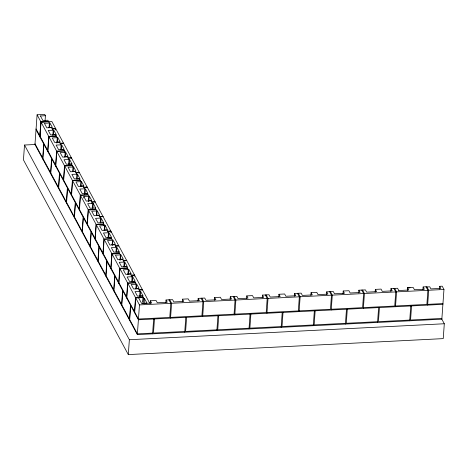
<?xml version="1.0" encoding="UTF-8"?>
<svg xmlns="http://www.w3.org/2000/svg" width="469" height="469" viewBox="0 0 469 469"><rect width="100%" height="100%" fill="white"/><g stroke="black" fill="none" stroke-linecap="round" stroke-linejoin="round"><path stroke-width="0.7" d="M35.363 144.481L24.517 145.027L23.45 159.894L128.289 354.587L443.24 338.618L444.301 323.757L441.569 318.686M45.088 120.445L45.429 115.72L44.719 114.413L37.092 114.799L34.958 144.499L137.335 334.62L441.839 319.178L443.967 289.479L442.191 286.178L439.729 286.307L439.535 289.004M39.771 136.608L40.838 121.758L48.067 121.389L48.266 121.758M39.871 136.79L40.938 121.94L48.565 121.547L40.938 121.94M39.971 136.977L41.032 122.122L48.665 121.735M43.717 143.936L42.708 158.041L35.011 143.754M42.849 159.155L43.916 144.3M49.034 127.767L49.368 123.042L47.861 120.246L42.872 120.498L40.457 115.96M47.861 151.628L48.923 136.778L56.556 136.391M49.55 127.568L49.884 122.89L52.323 127.421L48.758 127.597M52.821 135.576L53.208 130.177L51.807 127.574L46.818 127.826L44.379 123.294L49.368 123.042M51.608 158.586L50.593 172.698L42.902 158.411M53.495 134.896L53.829 130.218L56.268 134.744L54.128 134.855M50.74 173.806L51.807 158.956M55.571 129.931L55.67 128.594L52.2 128.77M55.553 136.057L55.647 134.703L50.658 134.955L48.219 130.429L53.208 130.177M56.872 143.098L57.259 137.698L55.647 134.703M57.335 142.025L57.669 137.347L60.167 141.873L56.561 142.054M55.752 166.278L56.813 151.428L64.446 151.041M60.765 149.552L61.099 144.827L59.698 142.224L54.709 142.476L52.27 137.95L57.259 137.698M59.499 173.243L58.484 187.348L50.793 173.061M58.631 188.456L59.692 173.606M61.386 149.547L61.72 144.868L64.159 149.4L60.595 149.576M64.81 157.074L65.15 152.349L63.538 149.359L58.549 149.611L56.11 145.079L61.099 144.827M65.226 156.681L65.56 152.003L64.136 152.073M63.637 180.934L64.704 166.085L72.337 165.698M68.65 164.209L68.99 159.483L67.589 156.881L62.6 157.133L60.161 152.601L65.15 152.349M67.389 187.893L66.375 202.004L58.684 187.717M66.522 203.112L67.583 188.262M69.277 164.203L69.611 159.524L72.05 164.05L68.486 164.232M72.701 171.73L73.041 166.999L71.429 164.009L66.44 164.261L64.001 159.736L68.99 159.483M73.117 171.332L73.451 166.653L75.949 171.179L72.343 171.361M71.528 195.585L72.595 180.735L80.228 180.348M76.541 178.859L76.881 174.134L75.48 171.531L70.485 171.783L68.046 167.257L73.041 166.999M75.28 202.544L74.266 216.655L66.575 202.368M77.168 178.853L77.502 174.175L79.941 178.701L76.371 178.882M74.413 217.763L75.474 202.913M80.592 186.381L80.932 181.655L79.32 178.66L74.325 178.918L71.886 174.386L76.881 174.134M80.955 186.65L81.342 181.304L83.84 185.83L80.228 186.017M79.419 210.241L80.486 195.385L88.119 194.998M83.728 197.971L83.828 196.558L88.823 196.306L88.436 201.705M84.385 194.189L84.772 188.784L83.371 186.181L78.376 186.439L75.937 181.908L80.932 181.655M83.165 217.2L82.157 231.305L74.465 217.024M82.298 232.419L83.365 217.563M85.053 193.504L85.393 188.825L87.832 193.357L85.692 193.463M88.893 200.638L89.233 195.96L91.731 200.486L88.119 200.668M87.31 224.891L88.377 210.042L96.004 209.655M92.323 208.166L92.663 203.44L91.262 200.838L86.267 201.09L83.828 196.558M91.056 231.85L90.048 245.961L82.356 231.674M90.189 247.069L91.256 232.219M92.944 208.16L93.278 203.482L91.854 203.552M96.374 215.687L96.714 210.962L95.101 207.966M96.784 215.289L97.118 210.61L99.616 215.136L96.731 215.283M95.201 239.542L96.262 224.692L103.895 224.305M100.214 222.816L100.554 218.091L99.152 215.488L94.158 215.74L91.719 211.214L96.714 210.962M98.947 246.506L97.939 260.612L90.241 246.325M98.08 261.72L99.147 246.87M100.835 222.81L101.169 218.132L103.608 222.664L97.998 222.875L95.559 218.343L100.554 218.091M104.265 230.338L104.599 225.612L102.992 222.623M104.675 229.945L105.009 225.267L103.585 225.337M103.092 254.198L104.153 239.348L111.786 238.961M108.105 237.472L108.439 232.747L107.038 230.144L102.049 230.396L99.61 225.865L104.599 225.612M106.838 261.157L105.824 275.268L98.132 260.981M108.726 237.466L109.06 232.788L111.499 237.314L107.934 237.496M105.971 276.376L107.038 261.526M110.901 232.694L110.995 231.346L107.53 231.522M112.15 244.994L112.49 240.269L110.877 237.273L105.888 237.525L103.45 232.999L108.439 232.747M112.519 245.264L112.9 239.917L115.397 244.443L111.792 244.625M110.977 268.848L112.044 253.999L119.677 253.612M115.995 252.123L116.33 247.398L114.928 244.795L109.939 245.047L107.501 240.521L112.49 240.269M114.729 275.807L113.715 289.918L106.023 275.631M113.861 291.026L114.923 276.177M116.617 252.117L116.951 247.439L119.39 251.964L117.25 252.076M119.994 260.318L120.381 254.919L118.768 251.923L113.779 252.181L111.341 247.65L116.33 247.398M120.41 259.914L120.791 254.567L123.288 259.093L119.683 259.281M118.868 283.505L119.935 268.649L127.568 268.262M123.88 266.773L124.221 262.048L122.819 259.445L117.83 259.703L115.392 255.171L120.381 254.919M122.62 290.463L121.606 304.569L113.914 290.288M121.752 305.682L122.814 290.827M124.508 266.767L124.842 262.089L127.281 266.621L123.716 266.802M127.931 274.295L128.272 269.569L126.659 266.58L121.67 266.832L119.232 262.306L124.221 262.048M128.348 273.902L128.682 269.224L131.179 273.749L127.568 273.931M126.759 298.155L127.826 283.305L135.459 282.918M131.771 281.429L132.111 276.704L130.71 274.101L125.715 274.353L123.277 269.827L128.272 269.569M130.505 305.114L129.497 319.225L121.805 304.938M132.393 281.423L132.733 276.745L131.302 276.816M129.643 320.333L130.704 305.483M128.289 354.587L129.356 339.726L24.517 145.027M134.374 276.27L134.468 274.934L131.003 275.11M135.822 288.951L136.162 284.226L134.55 281.23L129.555 281.482L127.117 276.956L132.111 276.704M136.239 288.552L136.573 283.874L139.07 288.4L135.459 288.582M134.65 312.805L135.717 297.956L143.35 297.569L142.91 303.648M139.662 296.08L140.002 291.355L138.601 288.752L133.606 289.004L131.168 284.478L136.162 284.226M137.335 334.62L139.463 304.914L37.092 114.799M140.284 296.074L140.624 291.396L139.193 291.472M142.811 301.93L143.151 297.205L135.518 297.592L134.503 311.697L126.812 297.41M144.077 303.877L144.464 298.53L143.033 298.601M150.197 303.49L150.391 300.787L156.095 300.5L157.32 302.775L167.257 302.271L166.032 299.996L172.592 299.662L173.817 301.936L183.754 301.432L182.529 299.158L188.233 298.87L189.458 301.145L199.395 300.641L198.17 298.366L204.73 298.032L205.955 300.307L215.887 299.802L214.661 297.528L220.371 297.24L221.597 299.515L231.534 299.011L230.302 296.736L236.868 296.402L238.094 298.677L248.025 298.173L246.8 295.898L252.51 295.611L253.735 297.885L263.666 297.381L262.441 295.107L269.007 294.772L270.232 297.047L280.163 296.543L278.938 294.268L284.648 293.981L285.873 296.256L295.804 295.751L294.579 293.477L301.145 293.143L302.37 295.417L312.301 294.919L311.076 292.638L316.786 292.351L318.011 294.626L327.942 294.122L326.717 291.847L333.283 291.513L334.508 293.787L344.439 293.289L343.214 291.009L348.924 290.721L350.15 292.996L360.081 292.492L358.855 290.217L365.421 289.883L366.647 292.158L376.578 291.659L375.352 289.379L381.063 289.092L382.288 291.366L392.219 290.862L390.994 288.587L397.56 288.253L398.785 290.534M152.601 333.846L153.662 318.996M154.465 318.955L153.457 333.06L184.792 331.472M165.838 302.693L166.032 299.996M170.534 318.14L171.601 303.285L169.725 299.808M182.335 301.86L182.529 299.158M184.739 332.216L185.8 317.366M186.603 317.325L185.595 331.431L216.93 329.842M197.977 301.063L198.17 298.366M202.672 316.511L203.739 301.655L201.863 298.178M214.468 300.23L214.661 297.528M216.871 330.586L217.938 315.737M218.742 315.696L217.733 329.801L249.062 328.212M230.109 299.433L230.302 296.736M234.811 314.881L235.878 300.031L234.002 296.549M246.606 298.601L246.8 295.898M249.01 328.957L250.077 314.107M250.88 314.066L249.866 328.171L281.201 326.582M262.247 297.803L262.441 295.107M266.949 313.251L268.016 298.401L266.14 294.919M278.744 296.971L278.938 294.268M281.148 327.327L282.215 312.477M283.018 312.436L282.004 326.541L313.339 324.953M294.385 296.179L294.579 293.477M299.087 311.621L300.148 296.771L298.278 293.289M310.883 295.341L311.076 292.638M313.286 325.697L314.353 310.847M315.156 310.806L314.142 324.911L345.477 323.323M326.524 294.55L326.717 291.847M331.225 309.991L332.286 295.142L330.416 291.659M343.021 293.711L343.214 291.009M345.424 324.067L346.491 309.218M347.295 309.177L346.28 323.288L377.615 321.699M358.662 292.92L358.855 290.217M363.364 308.362L364.425 293.512L362.555 290.03M375.159 292.081L375.352 289.379M377.563 322.438L378.63 307.588M379.433 307.547L378.419 321.658L409.754 320.069M390.8 291.29L390.994 288.587M395.502 306.732L396.563 291.882L394.687 288.4M407.297 290.452L407.491 287.749L413.201 287.462L414.426 289.736L424.357 289.232L423.132 286.958L426.825 286.77L428.701 290.252L427.634 305.102M409.701 320.808L410.762 305.958M411.565 305.917L410.557 320.028L441.892 318.439M422.938 289.66L423.132 286.958M40.434 115.972L45.429 115.72M48.354 121.623L51.825 121.448L149.582 302.997M51.918 128.594L55.571 128.406M52.118 128.957L55.77 128.776M56.362 136.022L48.729 136.409L47.715 150.52L40.023 136.233M59.991 143.238L63.462 143.063M60.19 143.602L63.655 143.426M64.247 150.678L56.614 151.065L55.606 165.17L47.914 150.883M64.452 156.71L68.058 156.529L65.56 152.003M67.882 157.889L71.352 157.713M68.075 158.258L71.546 158.082M72.138 165.328L64.505 165.715L63.497 179.826L55.805 165.539M75.773 172.545L79.238 172.369M75.966 172.909L79.437 172.733M80.029 179.979L72.396 180.366L71.388 194.477L63.69 180.19M83.658 187.195L87.128 187.02M83.857 187.565L87.328 187.389M84.772 188.784L79.777 189.042L82.216 193.568L87.211 193.316L88.823 196.306M87.92 194.635L80.287 195.022L79.279 209.127L71.581 194.846M91.549 201.846L95.019 201.67M91.748 202.215L95.219 202.039M92.663 203.44L87.668 203.693L90.107 208.218L95.717 208.007L93.278 203.482M95.811 209.285L88.178 209.672L87.164 223.783L79.472 209.496M99.44 216.502L102.91 216.326M99.639 216.866L103.11 216.69M103.702 223.942L96.069 224.329L95.055 238.434L87.363 224.147M103.901 229.974L107.507 229.792L105.009 225.267M107.331 231.153L110.801 230.977M111.593 238.592L103.96 238.979L102.946 253.09L95.254 238.803M115.222 245.809L118.692 245.633M115.421 246.172L118.886 245.996M119.478 253.242L111.845 253.629L110.836 267.74L103.145 253.453M123.113 260.459L126.583 260.283M123.306 260.828L126.777 260.653M127.369 267.899L119.736 268.286L118.727 282.397L111.036 268.11M131.197 275.479L134.667 275.303M131.601 281.453L135.172 281.271L132.733 276.745M135.26 282.549L127.627 282.936L126.618 297.047L118.921 282.76M138.888 289.766L142.359 289.59M139.088 290.129L142.558 289.953M140.002 291.355L135.008 291.607L137.446 296.138L142.441 295.886L143.35 297.569M139.492 296.109L143.063 295.927L140.624 291.396M407.59 287.937L410.053 287.808M426.925 286.952L429.768 286.811L430.888 288.892L440.848 288.388L439.729 286.307M142.629 303.273L146.961 303.056L144.464 298.53M398.75 290.522L408.716 290.03L407.491 287.749M139.463 304.914L443.967 289.479M170.587 317.396L201.922 315.807L202.936 301.696L201.06 298.22M202.725 315.766L234.06 314.177L235.075 300.066L233.199 296.59M234.863 314.136L266.199 312.547L267.207 298.436L265.337 294.96M267.002 312.506L298.337 310.918L299.345 296.813L297.475 293.33M299.14 310.877L330.475 309.288L331.483 295.183L329.613 291.7M331.278 309.247L362.613 307.658L363.622 293.553L361.751 290.071M363.416 307.617L394.751 306.028L395.76 291.923L393.884 288.441M395.555 305.987L426.884 304.399L427.898 290.293L426.022 286.811M427.687 304.358L442.953 303.584M442.9 304.328L138.396 319.77L36.025 129.649M152.654 333.101L137.388 333.875L129.696 319.588M129.356 339.726L444.301 323.757M168.922 299.849L170.798 303.326L169.784 317.437L138.449 319.026L134.703 312.067M150.391 300.787L151.616 303.062L141.679 303.566L138.584 297.809M36.078 128.905L39.924 136.051"/></g></svg>
